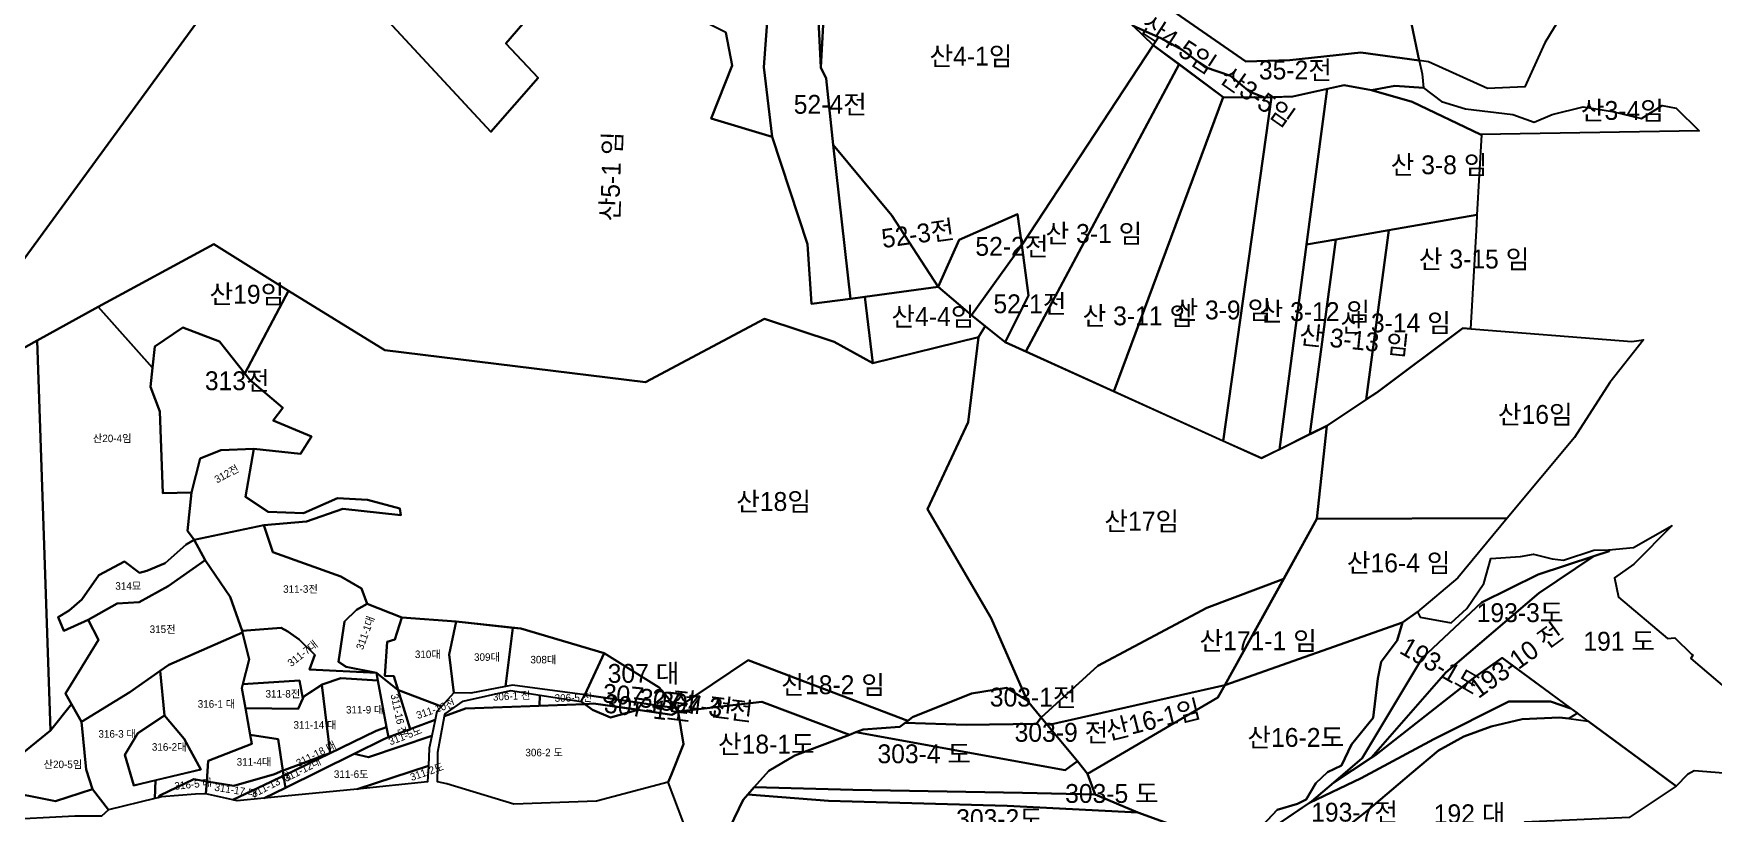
# Model space of a CAD drawing. Header units: metres. Extents: x 245462 to 249549, y 373212 to 377851.
# Drawn here: x 248763.9 to 249209.2, y 376155.1 to 376361.9 of the extents above; entities that cross this region are included whole.
import ezdxf

# ---------------------------------------------------------------- set-up
doc = ezdxf.new("R2010")
doc.units = ezdxf.units.M
doc.layers.add('00_지번', color=6, linetype='Continuous')
doc.layers.add('00_지적', color=6, linetype='Continuous')
doc.styles.get("Standard").update_dxf_attribs({"font": ''})
doc.styles.get('Standard').set_extended_font_data('Gulim')

msp = doc.modelspace()

# ---------------------------------------------------------------- linework, layer by layer
at = {"layer": '00_지적', "linetype": 'Continuous'}
for points in [[(249010.98, 376388.15), (249017.24, 376380.61), (249029.72, 376375.3), (249043.5, 376366.37), (249051.6, 376368.44), (249055.37, 376363.96), (249060.68, 376358.85), (249025.85, 376305.81), (249024.67, 376314.02), (249009.28, 376307.2), (249003.7, 376294.74), (248991.44, 376313.63), (248975.83, 376332.42), (248973.97, 376349.97), (248972.59, 376352.89), (248973.59, 376370.59), (248978.2, 376410.03), (249001.25, 376394.64), (248999.93, 376384.82), (249001.3, 376382.77), (249004.86, 376381.17), (249008.79, 376382.71), (249010.98, 376388.15)], [(249150.62, 376393.26), (249152.24, 376391.85), (249160.48, 376384.72), (249173.81, 376374.75), (249170.87, 376369.58), (249167.01, 376363.48), (249164.52, 376359.48), (249159.23, 376347.73), (249149.28, 376347.33), (249133.67, 376354.42), (249131.21, 376354.75), (249129.14, 376364.47), (249128.2, 376370.89), (249128.37, 376376.57), (249129.14, 376380.27), (249130.85, 376384.12), (249131.85, 376381.1), (249135.11, 376379.68), (249141.63, 376393.17), (249146.11, 376397.96), (249150.62, 376393.26)], [(248898.66, 376370.27), (248889.07, 376359.23), (248897.61, 376350.17), (248885.11, 376335.88), (248846.54, 376377.43), (248855.06, 376391.12), (248885.47, 376379.82), (248897.27, 376379.87), (248898.66, 376370.27)], [(248824.05, 376388.07), (248740.58, 376273.66), (248719.99, 376278.61), (248693.49, 376284.99), (248691.48, 376284.34), (248679.89, 376280.62), (248661.54, 376274.73), (248626.43, 376281.37), (248604.86, 376258.15), (248602.07, 376257.75), (248549.88, 376253.38), (248549.63, 376253.35), (248520.27, 376268.98), (248518.44, 376269.95), (248513.69, 376274.47)], [(248740.58, 376273.66), (248824.05, 376388.07)], [(248846.54, 376377.43), (248885.11, 376335.88), (248897.61, 376350.17), (248889.07, 376359.23), (248898.66, 376370.27)], [(248959.11, 376375.84), (248957.45, 376352.94), (248959.72, 376334.51), (248943.51, 376339.4), (248949.11, 376353.39), (248947.42, 376362.16), (248933.22, 376369.26), (248936.59, 376373.92), (248945.78, 376376.25), (248959.11, 376375.84)], [(248972.59, 376352.89), (248973.97, 376349.97), (248975.83, 376332.42), (248980.46, 376291.57), (248970.11, 376290.26), (248969.04, 376306.04), (248959.72, 376334.51), (248957.45, 376352.94), (248959.11, 376375.84), (248971.98, 376365.36), (248972.59, 376352.89)], [(249049.87, 376379.03), (249085.21, 376354.45), (249096.92, 376354.88), (249115.68, 376356.86), (249131.21, 376354.75), (249131.96, 376351.23), (249132.36, 376347.5), (249124.71, 376348.07), (249118.56, 376346.88), (249111.31, 376348.21), (249097.69, 376345.2), (249090.15, 376344.98), (249086.34, 376346.41), (249081.15, 376350.65), (249074.5, 376352.94), (249068.39, 376357.55), (249062.73, 376360.65), (249062.11, 376360.93), (249055.37, 376363.96), (249051.6, 376368.44), (249048.04, 376376.23), (249049.87, 376379.03)], [(249129.14, 376364.47), (249131.21, 376354.75), (249115.68, 376356.86), (249096.92, 376354.88), (249085.21, 376354.45), (249049.87, 376379.03)], [(248973.59, 376370.59), (248972.59, 376352.89), (248971.98, 376365.36)], [(248947.42, 376362.16), (248949.11, 376353.39), (248943.51, 376339.4), (248959.72, 376334.51), (248969.04, 376306.04), (248970.11, 376290.26), (248980.46, 376291.57), (248984.22, 376292.08), (248986.4, 376274.54), (248976.1, 376280.18), (248957.65, 376286.28), (248926.08, 376269.48), (248857.05, 376277.98), (248831.5, 376293.71), (248811.68, 376306.08), (248781.02, 376289.43), (248764.88, 376280.5), (248748.91, 376271.66), (248743.72, 376272.91), (248740.58, 376273.66)], [(249062.11, 376360.93), (249060.68, 376358.85), (249055.37, 376363.96), (249062.11, 376360.93)], [(249021.42, 376280.09), (249027.63, 376292.4), (249025.85, 376305.81), (249060.68, 376358.85), (249067.57, 376353.74), (249026.93, 376277.59), (249021.42, 376280.09)], [(249060.68, 376358.85), (249062.11, 376360.93), (249062.73, 376360.65), (249068.39, 376357.55), (249074.5, 376352.94), (249081.15, 376350.65), (249086.34, 376346.41), (249090.15, 376344.98), (249079.27, 376345.06), (249060.68, 376358.85)], [(249050.25, 376267.01), (249026.93, 376277.59), (249067.57, 376353.74), (249079.26, 376345.07), (249050.25, 376267.01)], [(249050.25, 376267.01), (249079.26, 376345.06), (249090.15, 376344.98), (249092.06, 376345.04), (249079.26, 376253.86), (249050.25, 376267.01)], [(249079.26, 376253.86), (249092.06, 376345.04), (249097.69, 376345.2), (249106.8, 376347.21), (249101.33, 376305.94), (249094.12, 376251.64), (249089.36, 376249.28), (249079.26, 376253.86)], [(249109.08, 376307.3), (249101.33, 376305.94), (249106.8, 376347.21), (249111.31, 376348.21), (249118.56, 376346.88), (249129.36, 376343.78), (249147.46, 376335.13), (249147.71, 376335.01), (249146.51, 376313.86), (249123.14, 376309.76), (249109.08, 376307.3)], [(249118.56, 376346.88), (249124.71, 376348.07), (249132.36, 376347.5), (249137.13, 376343.84), (249143.45, 376341.91), (249156.01, 376340.44), (249161.66, 376338.4), (249166.45, 376340.4), (249174.62, 376342.5), (249182.43, 376341.26), (249190.13, 376339.37), (249195.62, 376342.81), (249199.28, 376342.11), (249205.44, 376336.09), (249147.46, 376335.13), (249129.36, 376343.78), (249118.56, 376346.88)], [(248975.83, 376332.42), (248991.44, 376313.63), (249003.7, 376294.74), (248984.22, 376292.08), (248980.46, 376291.57), (248975.83, 376332.42)], [(249003.7, 376294.74), (249009.28, 376307.2), (249024.67, 376314.02), (249025.85, 376305.81), (249012.53, 376287.22), (249003.7, 376294.74)], [(249146.51, 376313.86), (249146.36, 376311.24), (249144.78, 376283.62), (249142.78, 376283.78), (249119.83, 376266.63), (249117.17, 376264.86), (249123.14, 376309.76), (249146.51, 376313.86)], [(249117.17, 376264.86), (249106.72, 376257.89), (249102.24, 376255.67), (249109.08, 376307.3), (249123.14, 376309.76), (249117.17, 376264.86)], [(248781.02, 376289.43), (248811.68, 376306.08), (248831.5, 376293.71), (248819.92, 376271.76), (248813.15, 376280.23), (248803.5, 376283.93), (248796.06, 376278.89), (248795.45, 376273.23), (248781.02, 376289.43)], [(249012.53, 376287.22), (249025.85, 376305.81), (249027.63, 376292.4), (249021.42, 376280.09), (249016.13, 376284.33), (249012.53, 376287.22)], [(249101.33, 376305.94), (249109.08, 376307.3), (249102.24, 376255.67), (249094.12, 376251.64), (249101.33, 376305.94)], [(248995.61, 376179.69), (248953.35, 376195.76), (248934.44, 376183.02), (248929.69, 376188.49), (248915.18, 376197.57), (248893.05, 376204.12), (248875.96, 376205.98), (248861.54, 376207.1), (248852.3, 376210.71), (248850.79, 376214.75), (248845.32, 376217.94), (248827.3, 376224.41), (248824.91, 376231.52), (248836.28, 376232.48), (248845.84, 376235.84), (248861.24, 376234.17), (248861.01, 376235.95), (248852.4, 376238.25), (248844.49, 376238.69), (248835.48, 376234.72), (248826.06, 376235.07), (248820.04, 376239.04), (248822.25, 376251.75), (248834.67, 376250.47), (248837.58, 376255.09), (248827.39, 376259.32), (248829.93, 376262.68), (248821.26, 376270.07), (248819.92, 376271.76), (248831.5, 376293.71), (248857.05, 376277.98), (248926.08, 376269.48), (248957.65, 376286.28), (248976.1, 376280.18), (248986.4, 376274.54), (249014.4, 376281.37), (249011.59, 376258.85), (249000.84, 376235.81), (249017.71, 376206.91), (249027.31, 376185.03), (249021.76, 376188.37), (249012.53, 376186.91), (248996.88, 376180.65), (248995.61, 376179.69)], [(249003.7, 376294.74), (249012.53, 376287.22), (249016.13, 376284.33), (249014.4, 376281.37), (248986.4, 376274.54), (248984.22, 376292.08), (249003.7, 376294.74)], [(248764.88, 376280.5), (248781.02, 376289.43), (248795.45, 376273.23), (248794.9, 376268.22), (248797.41, 376261.68), (248798.18, 376240.04), (248805.8, 376240.23), (248804.7, 376230), (248806.49, 376227.69), (248804.36, 376226.42), (248798.76, 376221.44), (248793.9, 376219.43), (248791.97, 376218.94), (248788.03, 376221.89), (248781.18, 376218.26), (248776.67, 376211.84), (248773.37, 376208.96), (248770.41, 376207.14), (248771.93, 376203.57), (248778.39, 376206.43), (248781.11, 376201.17), (248772.33, 376186.92), (248773.97, 376184.07), (248768.36, 376177.06), (248764.88, 376280.5)], [(248795.45, 376273.23), (248796.06, 376278.89), (248803.5, 376283.93), (248813.15, 376280.23), (248819.92, 376271.76), (248821.26, 376270.07), (248829.93, 376262.68), (248827.39, 376259.32), (248837.58, 376255.09), (248834.67, 376250.47), (248822.25, 376251.75), (248813.52, 376251.41), (248808.04, 376249.18), (248805.8, 376240.23), (248798.18, 376240.04), (248797.41, 376261.68), (248794.9, 376268.22), (248795.45, 376273.23)], [(249095.3, 376217.35), (249074.9, 376209.63), (249045.98, 376194.27), (249031.02, 376180.55), (249027.31, 376185.03), (249017.71, 376206.91), (249000.84, 376235.81), (249011.59, 376258.85), (249014.4, 376281.37), (249016.13, 376284.33), (249021.42, 376280.09), (249089.36, 376249.28), (249106.72, 376257.89), (249104.08, 376233.22), (249095.3, 376217.35)], [(249154.52, 376233.38), (249104.08, 376233.22), (249106.72, 376257.89), (249119.83, 376266.63), (249142.78, 376283.78), (249187.53, 376280.26), (249190.65, 376280.66), (249181.74, 376269.38), (249172.34, 376254.82), (249154.52, 376233.38)], [(248743.72, 376272.91), (248748.91, 376271.66), (248764.88, 376280.5), (248768.36, 376177.06), (248757.03, 376167.85), (248750.34, 376164.05), (248747.83, 376165.68), (248745.92, 376167.65), (248743.72, 376272.91)], [(248805.8, 376240.23), (248808.04, 376249.18), (248813.52, 376251.41), (248822.25, 376251.75), (248820.04, 376239.04), (248826.06, 376235.07), (248835.48, 376234.72), (248844.49, 376238.69), (248852.4, 376238.25), (248861.01, 376235.95), (248861.24, 376234.17), (248845.84, 376235.84), (248836.28, 376232.48), (248824.91, 376231.52), (248806.49, 376227.69), (248804.7, 376230), (248805.8, 376240.23)], [(249104.08, 376233.22), (249154.52, 376233.38), (249141.41, 376217.61), (249130.77, 376208.58), (249126.73, 376205.74), (249079.67, 376189.11), (249104.08, 376233.22)], [(248806.49, 376227.69), (248824.91, 376231.52), (248827.3, 376224.41), (248845.32, 376217.94), (248850.79, 376214.75), (248852.3, 376210.71), (248849.48, 376209.06), (248846.34, 376205.97), (248844.76, 376195.32), (248846.77, 376194.02), (248854.8, 376192.43), (248837.07, 376193.24), (248838.45, 376197.12), (248834.28, 376201.25), (248831.3, 376203.37), (248829.49, 376204.3), (248819.16, 376203.53), (248816.05, 376212.52), (248809.37, 376222.24), (248806.49, 376227.69)], [(249224.06, 376164.82), (249204.06, 376166.43), (249202.3, 376165.41), (249199.31, 376162.37), (249191.47, 376168.16), (249175.95, 376179.61), (249173.17, 376181.66), (249153.18, 376196.41), (249146.06, 376191.34), (249119.69, 376170.67), (249118.43, 376169.84), (249138.26, 376192.48), (249162.86, 376213.52), (249177.44, 376223.29), (249181.55, 376224.63), (249181.48, 376224.99), (249188.02, 376225.66), (249198.23, 376231.45)], [(249198.23, 376231.45), (249188.07, 376221.23), (249182.97, 376217.6), (249184.01, 376212.46), (249196.98, 376201.45), (249198.97, 376201.63), (249203.4, 376197.38), (249203.76, 376197.04), (249203.15, 376196.17), (249227.66, 376175.37)], [(248809.37, 376222.24), (248799.55, 376215.36), (248791.87, 376211.12), (248786.04, 376210.76), (248778.39, 376206.43), (248771.93, 376203.57), (248770.41, 376207.14), (248773.37, 376208.96), (248776.67, 376211.84), (248781.18, 376218.26), (248788.03, 376221.89), (248791.97, 376218.94), (248793.9, 376219.43), (248798.76, 376221.44), (248804.36, 376226.42), (248806.49, 376227.69), (248809.37, 376222.24)], [(249087.14, 376149.29), (249093.51, 376156.04), (249098.92, 376157.68), (249101.27, 376158.82), (249103.75, 376163.17), (249106.92, 376166.02), (249110.56, 376167.81), (249113.26, 376173.43), (249119.03, 376180.44), (249120.26, 376190.89), (249121.11, 376195.32), (249125.31, 376200.92), (249126.73, 376205.74), (249130.77, 376208.58), (249131.42, 376207.15), (249139.67, 376205.66), (249143.79, 376209.46), (249148.28, 376216.05), (249150.14, 376222.7), (249158.05, 376223.27), (249161.48, 376223.88), (249166.42, 376222.64), (249169.48, 376222.29), (249177.48, 376224.92), (249181.48, 376224.99), (249181.55, 376224.63)], [(249181.55, 376224.63), (249177.44, 376223.29), (249162.73, 376218.49), (249147.67, 376211.06), (249132.02, 376196.25), (249116.03, 376169.72), (249108.56, 376163.35), (249102.75, 376158.38), (249087.58, 376148.12)], [(248778.39, 376206.43), (248786.04, 376210.76), (248791.87, 376211.12), (248799.55, 376215.36), (248809.37, 376222.24), (248816.05, 376212.52), (248819.16, 376203.53), (248819.28, 376203.06), (248799.73, 376194.48), (248797.43, 376192.92), (248789.42, 376187.22), (248776.64, 376179.4), (248772.33, 376186.92), (248781.11, 376201.17), (248778.39, 376206.43)], [(249118.43, 376169.84), (249108.56, 376163.35), (249116.03, 376169.72), (249132.02, 376196.25), (249147.67, 376211.06), (249162.73, 376218.49), (249177.44, 376223.29), (249162.86, 376213.52), (249138.26, 376192.48), (249118.43, 376169.84)], [(249031.02, 376180.55), (249045.98, 376194.27), (249074.9, 376209.63), (249095.3, 376217.35), (249079.67, 376189.11), (249032.68, 376178.54), (249031.02, 376180.55)], [(248854.8, 376192.43), (248846.77, 376194.02), (248844.76, 376195.32), (248846.34, 376205.97), (248849.48, 376209.06), (248852.3, 376210.71), (248861.54, 376207.1), (248859.66, 376201.22), (248857.61, 376200.58), (248857.03, 376191.6), (248859.36, 376191.5), (248860.51, 376187.83), (248854.8, 376192.43)], [(248857.03, 376191.6), (248857.61, 376200.58), (248859.66, 376201.22), (248861.54, 376207.1), (248875.96, 376205.98), (248874.06, 376197.26), (248875.29, 376187.09), (248872.03, 376183.44), (248860.6, 376187.75), (248860.51, 376187.83), (248859.36, 376191.5), (248857.03, 376191.6)], [(248875.29, 376187.09), (248874.06, 376197.26), (248875.96, 376205.98), (248890.98, 376204.35), (248888.96, 376188.76), (248879.76, 376187.01), (248875.29, 376187.09)], [(248809.81, 376163.61), (248806.41, 376164.17), (248797.37, 376159.9), (248796.86, 376159.24), (248796.06, 376159.05), (248796.24, 376163.89), (248808.22, 376166.77), (248803.81, 376174.93), (248798.58, 376181.04), (248797.43, 376192.92), (248799.73, 376194.48), (248819.28, 376203.06), (248821.03, 376195.95), (248819.34, 376189.36), (248819.07, 376188.33), (248820.05, 376183.01), (248821.34, 376175.98), (248821.79, 376173.55), (248810.18, 376169.05), (248809.81, 376163.61)], [(248819.16, 376203.53), (248829.49, 376204.3), (248831.3, 376203.37), (248834.28, 376201.25), (248838.45, 376197.12), (248837.07, 376193.24), (248854.8, 376192.43), (248855.19, 376190.32), (248845.32, 376191.02), (248840.39, 376189.29), (248835.58, 376186.14), (248835.3, 376185.56), (248834.41, 376190.39), (248819.34, 376189.36), (248821.03, 376195.95), (248819.28, 376203.06), (248819.16, 376203.53)], [(248890.98, 376204.35), (248893.05, 376204.12), (248915.18, 376197.57), (248909.98, 376186.52), (248890.86, 376189.12), (248888.96, 376188.76), (248890.98, 376204.35)], [(249079.67, 376189.11), (249126.73, 376205.74), (249125.31, 376200.92), (249121.11, 376195.32), (249120.26, 376190.89), (249119.03, 376180.44), (249113.26, 376173.43), (249110.56, 376167.81), (249106.92, 376166.02), (249103.75, 376163.17), (249101.27, 376158.82), (249098.92, 376157.68), (249093.51, 376156.04), (249087.14, 376149.29), (249080.17, 376148.91), (249071.61, 376150.06), (249063.66, 376152.78), (249056.61, 376155.34), (249045.31, 376160.15), (249043.28, 376165.65), (249077.84, 376185.81), (249079.67, 376189.11)], [(248929.69, 376188.49), (248934.44, 376183.02), (248928.6, 376183.86), (248924, 376184.52), (248909.98, 376186.52), (248915.18, 376197.57), (248929.69, 376188.49)], [(248798.58, 376181.04), (248791.57, 376176.43), (248788.07, 376170.63), (248790.47, 376162.51), (248796.24, 376163.89), (248796.06, 376159.05), (248783.76, 376156.09), (248779.56, 376161.55), (248777.81, 376166.72), (248776.64, 376179.4), (248789.42, 376187.22), (248797.43, 376192.92), (248798.58, 376181.04)], [(248934.44, 376183.02), (248953.35, 376195.76), (248995.61, 376179.69), (248994.9, 376179.15), (248993.5, 376178.09), (248983.79, 376177.34), (248981.9, 376176.64), (248980.15, 376175.98), (248956.96, 376184.67), (248934.78, 376182.12), (248934.68, 376182.75), (248934.44, 376183.02)], [(249171.4, 376182.97), (249165.98, 376184.77), (249154.97, 376184.76), (249135.09, 376174.77), (249115.82, 376164.45), (249102.13, 376157.96), (249102.75, 376158.38), (249108.56, 376163.35), (249118.43, 376169.84), (249119.69, 376170.67), (249146.06, 376191.34), (249153.18, 376196.41), (249171.4, 376182.97)], [(248835.3, 376185.56), (248834.01, 376182.84), (248820.05, 376183.01), (248819.07, 376188.33), (248819.34, 376189.36), (248834.41, 376190.39), (248835.3, 376185.56)], [(248842.48, 376171.07), (248842.47, 376171.07), (248830.31, 376166.6), (248829.98, 376166.45), (248828.76, 376174.84), (248821.34, 376175.98), (248820.05, 376183.01), (248834.01, 376182.84), (248835.3, 376185.56), (248835.58, 376186.14), (248840.33, 376189.25), (248842.48, 376171.07), (248842.48, 376171.07)], [(248855.19, 376190.32), (248857.49, 376177.95), (248854.75, 376177.02), (248842.48, 376171.07), (248840.33, 376189.25), (248840.39, 376189.29), (248845.32, 376191.02), (248855.19, 376190.32)], [(248863.74, 376177.45), (248857.98, 376175.3), (248857.49, 376177.95), (248855.19, 376190.32), (248854.8, 376192.43), (248860.51, 376187.83), (248863.74, 376177.45)], [(248994.9, 376179.15), (248996.88, 376180.65), (249012.53, 376186.91), (249021.76, 376188.37), (249027.31, 376185.03), (249031.02, 376180.55), (249029.78, 376178.9), (249011.13, 376178.64), (248994.9, 376179.15)], [(249079.67, 376189.11), (249077.84, 376185.81), (249043.28, 376165.65), (249040.61, 376168.93), (249032.68, 376178.54), (249079.67, 376189.11)], [(248773.97, 376184.07), (248776.64, 376179.4), (248777.81, 376166.72), (248779.56, 376161.55), (248769.7, 376158.36), (248754.48, 376161.36), (248750.34, 376164.05), (248757.03, 376167.85), (248768.36, 376177.06), (248773.97, 376184.07)], [(248863.74, 376177.45), (248860.51, 376187.83), (248860.6, 376187.75), (248872.03, 376183.44), (248870.83, 376182.11), (248870.37, 376179.93), (248863.74, 376177.45)], [(248909.99, 376184.12), (248912.06, 376182.61), (248916.8, 376180.53), (248924.03, 376182.6), (248933.12, 376181.24), (248934.78, 376182.12), (248936.21, 376173.45), (248932.91, 376165.3), (248932.14, 376163.41), (248913.13, 376158.32), (248891.21, 376157.59), (248873.4, 376162.93), (248870.98, 376163.47), (248871.02, 376167.64), (248871.05, 376171.35), (248872.86, 376180.93), (248878.43, 376182.91), (248909.99, 376184.12)], [(248898.04, 376183.66), (248878.43, 376182.91), (248872.86, 376180.93), (248872.97, 376181.49), (248877.8, 376184.87), (248890.37, 376187.7), (248898.06, 376186.51), (248898.04, 376183.66)], [(248898.04, 376183.66), (248898.06, 376186.51), (248909.04, 376184.81), (248909.99, 376184.12), (248898.04, 376183.66)], [(248924, 376184.52), (248923.77, 376182.64), (248912.29, 376184.28), (248909.99, 376184.12), (248909.04, 376184.81), (248909.98, 376186.52), (248924, 376184.52)], [(248909.99, 376184.12), (248912.29, 376184.28), (248924.03, 376182.6), (248916.8, 376180.53), (248912.06, 376182.61), (248909.99, 376184.12)], [(248928.6, 376183.86), (248928.36, 376181.95), (248924.03, 376182.6), (248923.77, 376182.64), (248924, 376184.52), (248928.6, 376183.86)], [(248934.44, 376183.02), (248934.68, 376182.75), (248934.78, 376182.12), (248933.12, 376181.24), (248928.36, 376181.95), (248928.6, 376183.86), (248934.44, 376183.02)], [(248934.78, 376182.12), (248956.96, 376184.67), (248980.15, 376175.98), (248965.73, 376170.46), (248958.84, 376166.44), (248954.93, 376162.04), (248953.22, 376160.12), (248951.95, 376158.69), (248948.44, 376151.42), (248945.6, 376152.21), (248944.99, 376151.13), (248940.04, 376142.34), (248932.14, 376163.41), (248932.91, 376165.3), (248936.21, 376173.45), (248934.78, 376182.12)], [(249102.13, 376157.96), (249115.82, 376164.45), (249135.09, 376174.77), (249154.97, 376184.76), (249165.98, 376184.77), (249171.4, 376182.97), (249173.17, 376181.66), (249170.83, 376180.26), (249168.29, 376180.58), (249158.51, 376180.08), (249150.3, 376178.14), (249143.05, 376175.51), (249136.32, 376171.81), (249129.13, 376165.8), (249117.43, 376155.76), (249114.49, 376153.46), (249112.16, 376151.64), (249108.24, 376149.13), (249105.33, 376147.27), (249094.09, 376141.97), (249091.51, 376145.37), (249087.58, 376148.12), (249102.13, 376157.96)], [(248808.22, 376166.77), (248790.47, 376162.51), (248788.07, 376170.63), (248791.57, 376176.43), (248798.58, 376181.04), (248803.81, 376174.93), (248808.22, 376166.77)], [(248869.47, 376175.66), (248852.69, 376170.02), (248848.87, 376170.95), (248856.7, 376174.82), (248857.98, 376175.3), (248870.37, 376179.93), (248869.47, 376175.66)], [(249031.02, 376180.55), (249032.68, 376178.54), (249040.61, 376168.93), (249037.39, 376166.59), (248981.9, 376176.64), (248983.79, 376177.34), (248993.5, 376178.09), (248994.9, 376179.15), (249011.13, 376178.64), (249029.78, 376178.9), (249031.02, 376180.55)], [(249105.59, 376126.03), (249101.31, 376125.87), (249098.18, 376126), (249097.44, 376126.15), (249094.09, 376141.97), (249105.33, 376147.27), (249108.24, 376149.13), (249112.16, 376151.64), (249114.49, 376153.46), (249117.43, 376155.76), (249129.13, 376165.8), (249136.32, 376171.81), (249143.05, 376175.51), (249150.3, 376178.14), (249158.51, 376180.08), (249168.29, 376180.58), (249170.83, 376180.26), (249175.95, 376179.61), (249191.47, 376168.16), (249199.31, 376162.37), (249186.89, 376153.99), (249159.1, 376152.8), (249130.72, 376127.73), (249105.59, 376126.03)], [(248809.81, 376163.61), (248810.18, 376169.05), (248821.79, 376173.55), (248821.34, 376175.98), (248828.76, 376174.84), (248829.98, 376166.45), (248827.72, 376165.49), (248817, 376162.42), (248809.81, 376163.61)], [(248869.47, 376175.66), (248868.78, 376172.42), (248868.56, 376167.71), (248849.71, 376161.55), (248824.98, 376159.13), (248830.64, 376161.93), (248848.87, 376170.95), (248852.69, 376170.02), (248869.47, 376175.66)], [(248857.98, 376175.3), (248856.7, 376174.82), (248848.87, 376170.95), (248830.64, 376161.93), (248830.17, 376165.1), (248854.75, 376177.02), (248857.49, 376177.95), (248857.98, 376175.3)], [(248981.9, 376176.64), (249037.39, 376166.59), (249040.61, 376168.93), (249043.28, 376165.65), (249045.31, 376160.15), (249026.02, 376160.61), (248981.07, 376161.37), (248954.93, 376162.04), (248958.84, 376166.44), (248965.73, 376170.46), (248980.15, 376175.98), (248981.9, 376176.64)], [(248829.98, 376166.45), (248830.31, 376166.6), (248842.47, 376171.07), (248842.48, 376171.07), (248830.17, 376165.1), (248829.98, 376166.45)], [(248829.98, 376166.45), (248830.17, 376165.1), (248816.71, 376158.69), (248809.58, 376160.29), (248809.81, 376163.61), (248817, 376162.42), (248827.72, 376165.49), (248829.98, 376166.45)], [(248868.56, 376167.71), (248868.36, 376163.51), (248849.71, 376161.55), (248868.56, 376167.71)], [(248779.56, 376161.55), (248783.76, 376156.09), (248781.9, 376154.38), (248774.82, 376154.42), (248754.49, 376153.33), (248737.13, 376147.83), (248723.6, 376141.36), (248720.09, 376146.38), (248728.69, 376152.13), (248739.88, 376162.86), (248747.83, 376165.68), (248754.48, 376161.36), (248769.7, 376158.36), (248779.56, 376161.55)], [(248809.81, 376163.61), (248809.58, 376160.29), (248806.85, 376160.18), (248797.82, 376159.47), (248796.86, 376159.24), (248797.37, 376159.9), (248806.41, 376164.17), (248809.81, 376163.61)], [(248816.71, 376158.69), (248830.17, 376165.1), (248830.64, 376161.93), (248824.98, 376159.13), (248817.83, 376158.44), (248816.71, 376158.69)], [(248954.93, 376162.04), (248981.07, 376161.37), (249026.02, 376160.61), (249045.31, 376160.15), (249056.61, 376155.34), (249021.96, 376157.1), (248980.91, 376158.26), (248974.58, 376158.43), (248953.22, 376160.12), (248954.93, 376162.04)], [(248980.91, 376158.26), (249021.96, 376157.1), (249056.61, 376155.34), (249063.66, 376152.78), (249071.61, 376150.06), (249080.17, 376148.91), (249087.14, 376149.29), (249087.58, 376148.12), (249067.08, 376145.97), (249065.2, 376145.77), (249056.18, 376145.5), (249019.16, 376145.41), (248975.51, 376147.82), (248956.08, 376148.2), (248948.44, 376151.42), (248951.95, 376158.69), (248953.22, 376160.12), (248974.58, 376158.43), (248980.91, 376158.26)]]:
    msp.add_lwpolyline(points, dxfattribs=at)

# ---------------------------------------------------------------- texts
at = {"layer": '00_지번', "attachment_point": 7}
for s, insert, char_height, rotation in [('산4-5임', (249056.56, 376362.53), 5, 327), ('산3-5임', (249077.67, 376349.06), 5, 325), ('산5-1 임', (248919.48, 376312), 5, 88), ('52-3전', (248989.11, 376304.6), 5, 8), ('산 3-13 임', (249099.18, 376279.24), 5, 354), ('312전', (248812.61, 376242.43), 2, 29), ('311-1대', (248851.39, 376198.25), 2, 70), ('193-10 전', (249147.11, 376185.07), 5, 36), ('311-7대', (248832.33, 376193.71), 2, 38), ('193-1도', (249125.6, 376197.73), 5, 330), ('307-2 전', (248914.47, 376184.22), 5, 354), ('307-4 전', (248924.14, 376182.99), 5, 353), ('311-16 전', (248858.38, 376186.53), 2, 282), ('311-10전', (248865.82, 376179.95), 2, 19), ('306-1 전', (248885.72, 376184.82), 2, 3), ('306-5 전', (248902.03, 376184.54), 2, 1), ('307-1도', (248914.92, 376181.82), 5, 353), ('307-3 전', (248929.57, 376182.2), 5, 353), ('산16-1임', (249048.92, 376174.04), 5, 14), ('311-5도', (248858.49, 376173.11), 2, 21), ('311-18 대', (248834.25, 376167.21), 2, 27), ('311-13 대', (248822.33, 376159.04), 2, 27), ('311-12대', (248830.93, 376163.2), 2, 27), ('311-2도', (248864.14, 376163.67), 2, 19), ('316-5 대', (248801.37, 376161.14), 2, 6), ('311-17 대', (248811.71, 376160.94), 2, 351)]:
    msp.add_mtext(s, dxfattribs=dict(at, insert=insert, char_height=char_height, rotation=rotation))
for s, insert, char_height in [('산4-1임', (249001.37, 376352.97), 5), ('35-2전', (249088.7, 376349.32), 5), ('52-4전', (248965.4, 376340.23), 5), ('산3-4임', (249174.04, 376338.55), 5), ('산 3-8 임', (249123.64, 376324.14), 5), ('52-2전', (249013.54, 376302.57), 5), ('산 3-1 임', (249032.14, 376305.94), 5), ('산 3-15 임', (249131.1, 376299.15), 5), ('산19임', (248810.53, 376289.83), 5), ('52-1전', (249018.33, 376287.34), 5), ('산 3-9 임', (249066.32, 376285.66), 5), ('산 3-12 임', (249088.88, 376285.22), 5), ('산4-4임', (248991.28, 376283.9), 5), ('산 3-11 임', (249041.97, 376284.09), 5), ('산 3-14 임', (249110.3, 376282.23), 5), ('313전', (248809.31, 376266.94), 5), ('산16임', (249152.04, 376257.96), 5), ('산20-4임', (248779.61, 376253.37), 2), ('산18임', (248950.14, 376234.87), 5), ('산17임', (249047.73, 376229.65), 5), ('산16-4 임', (249112.01, 376218.59), 5), ('314묘', (248785.57, 376214.4), 2), ('311-3전', (248830.05, 376213.45), 2), ('193-3도', (249146.43, 376205.77), 5), ('315전', (248794.67, 376202.79), 2), ('산171-1 임', (249072.96, 376197.94), 5), ('191 도', (249174.7, 376198.2), 5), ('310대', (248864.97, 376196.09), 2), ('309대', (248880.65, 376195.35), 2), ('308대', (248895.6, 376194.67), 2), ('307 대', (248916.08, 376189.21), 5), ('311-8전', (248825.38, 376185.66), 2), ('산18-2 임', (248962.11, 376186.28), 5), ('303-1전', (249017.37, 376183.05), 5), ('316-1 대', (248807.41, 376182.93), 2), ('311-9 대', (248846.71, 376181.39), 2), ('311-14 대', (248832.79, 376177.36), 2), ('303-9 전', (249023.95, 376173.71), 5), ('316-3 대', (248781.09, 376174.98), 2), ('산18-1도', (248945.31, 376170.59), 5), ('산16-2도', (249085.65, 376172.37), 5), ('316-2대', (248795.26, 376171.52), 2), ('306-2 도', (248894.27, 376170.23), 2), ('303-4 도', (248987.59, 376168.35), 5), ('산20-5임', (248766.55, 376166.93), 2), ('311-4대', (248817.74, 376167.56), 2), ('311-6도', (248843.5, 376164.49), 2), ('303-5 도', (249037.34, 376157.83), 5), ('193-7전', (249102.55, 376152.55), 5), ('192 대', (249135.04, 376151.98), 5), ('303-2도', (249008.46, 376151.16), 5)]:
    msp.add_mtext(s, dxfattribs=dict(at, insert=insert, char_height=char_height))

doc.saveas('drawing.dxf')
